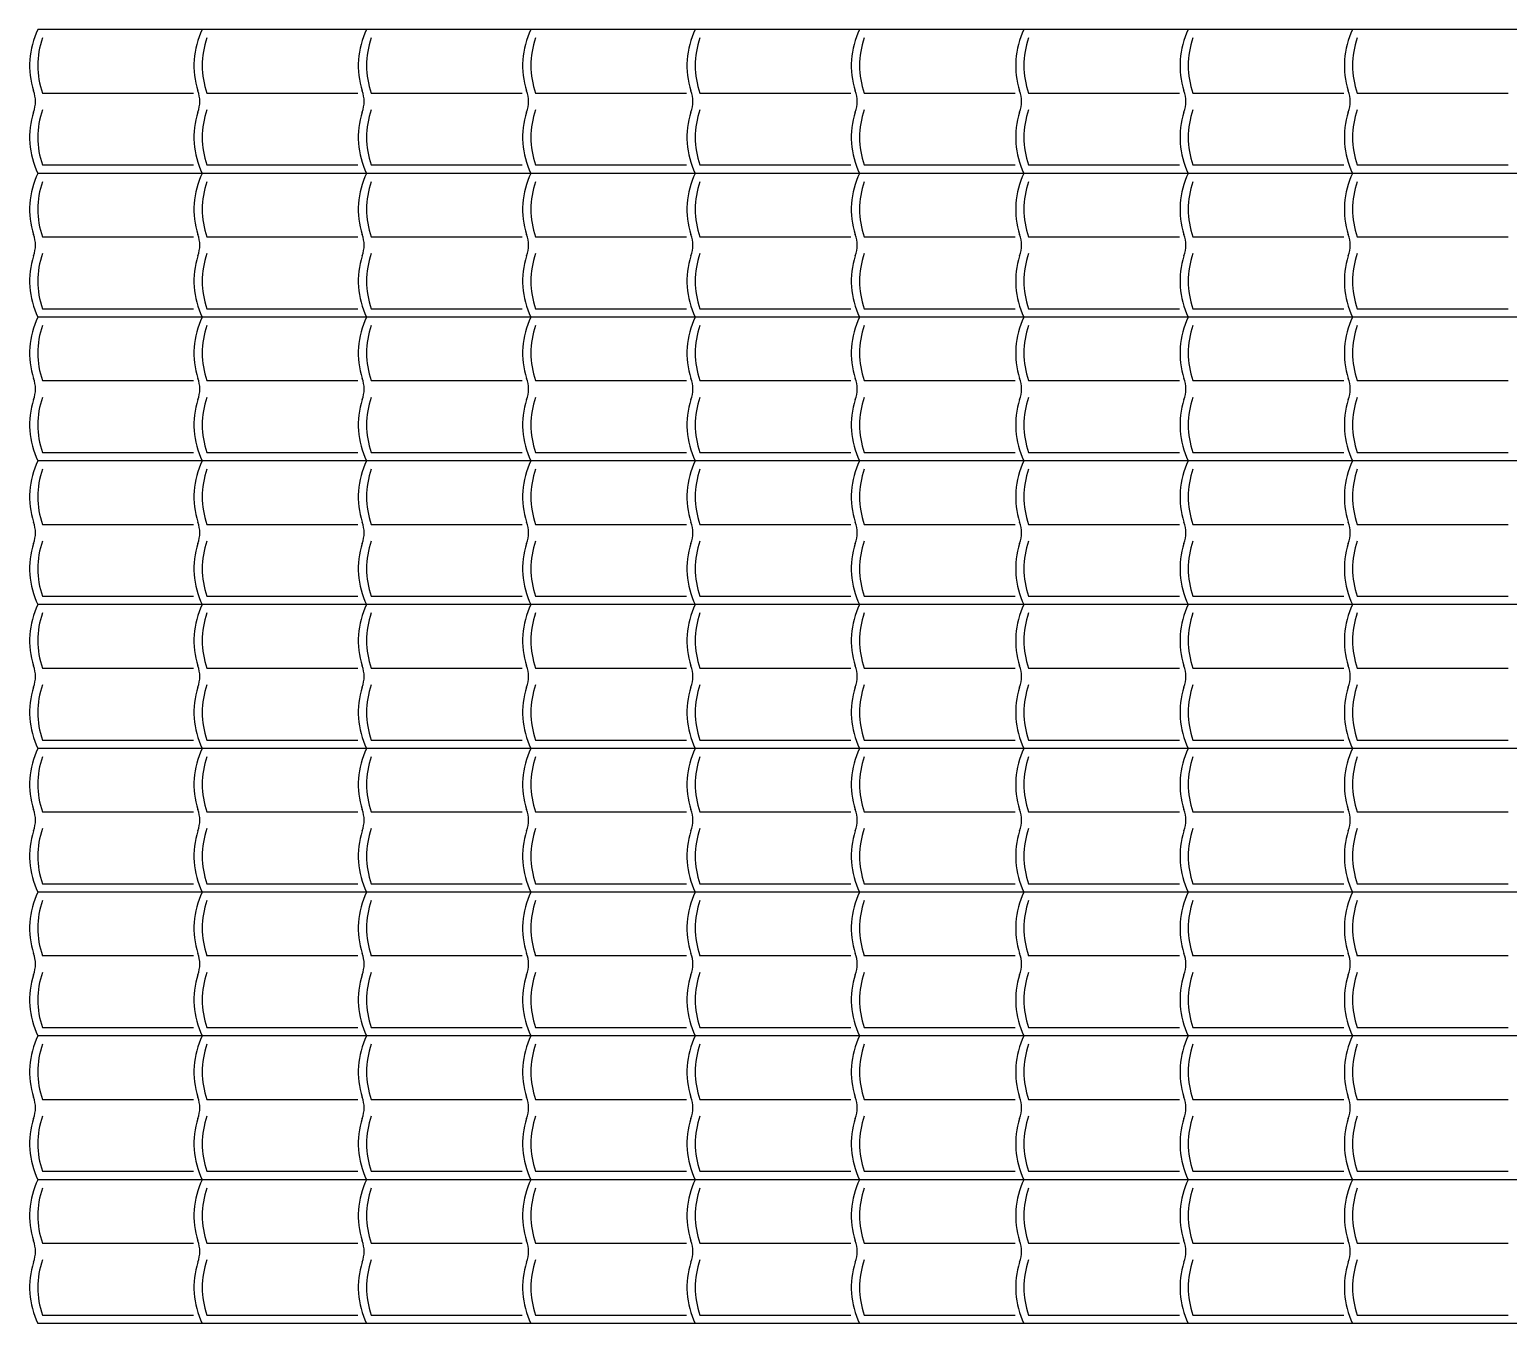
# Model space of a CAD drawing. Extents: x 110 to 239, y 112 to 239.
# Drawn here: x 174.79 to 210.78, y 175.57 to 207.07 of the extents above; entities that cross this region are included whole.
import ezdxf

# ---------------------------------------------------------------- set-up
doc = ezdxf.new("R2010")
doc.units = 0
doc.layers.get('0').update_dxf_attribs({"linetype": 'CONTINUOUS'})
doc.layers.add('ENGRAVE', color=4, linetype='CONTINUOUS')

msp = doc.modelspace()

# ---------------------------------------------------------------- linework, layer by layer
for centre, radius, start, end in [((176.8, 206.199), 2.014, 154.25, 197.8101), ((174.202, 205.324), 0.727, 339.1427, 20.8573), ((176.8, 204.449), 2.014, 162.1899, 205.75), ((176.8, 202.699), 2.014, 154.25, 197.8101), ((174.202, 201.824), 0.727, 339.1427, 20.8573), ((176.8, 200.949), 2.014, 162.1899, 205.75), ((176.8, 199.199), 2.014, 154.25, 197.8101), ((174.202, 198.324), 0.727, 339.1427, 20.8573), ((176.8, 197.449), 2.014, 162.1899, 205.75), ((176.8, 195.699), 2.014, 154.25, 197.8101), ((174.202, 194.824), 0.727, 339.1427, 20.8573), ((176.8, 193.949), 2.014, 162.1899, 205.75), ((176.8, 192.199), 2.014, 154.25, 197.8101), ((174.202, 191.324), 0.727, 339.1427, 20.8573), ((176.8, 190.449), 2.014, 162.1899, 205.75), ((176.8, 188.699), 2.014, 154.25, 197.8101), ((174.202, 187.824), 0.727, 339.1427, 20.8573), ((176.8, 186.949), 2.014, 162.1899, 205.75), ((176.8, 185.199), 2.014, 154.25, 197.8101), ((174.202, 184.324), 0.727, 339.1427, 20.8573), ((176.8, 183.449), 2.014, 162.1899, 205.75), ((176.8, 181.699), 2.014, 154.25, 197.8101), ((174.202, 180.824), 0.727, 339.1427, 20.8573), ((176.8, 179.949), 2.014, 162.1899, 205.75), ((176.8, 178.199), 2.014, 154.25, 197.8101), ((174.202, 177.324), 0.727, 339.1427, 20.8573), ((176.8, 176.449), 2.014, 162.1899, 205.75)]:
    msp.add_arc(centre, radius, start, end)
at = {"layer": 'ENGRAVE'}
for p, q in [((178.986, 207.074), (174.986, 207.074)), ((182.986, 207.074), (178.986, 207.074)), ((186.986, 207.074), (182.986, 207.074)), ((190.986, 207.074), (186.986, 207.074)), ((194.986, 207.074), (190.986, 207.074)), ((198.986, 207.074), (194.986, 207.074)), ((202.986, 207.074), (198.986, 207.074)), ((206.986, 207.074), (202.986, 207.074)), ((210.986, 207.074), (206.986, 207.074)), ((175.101, 205.528), (178.774, 205.528)), ((179.101, 205.528), (182.774, 205.528)), ((183.101, 205.528), (186.774, 205.528)), ((187.101, 205.528), (190.774, 205.528)), ((191.101, 205.528), (194.774, 205.528)), ((195.101, 205.528), (198.774, 205.528)), ((199.101, 205.528), (202.774, 205.528)), ((203.101, 205.528), (206.774, 205.528)), ((207.101, 205.528), (210.774, 205.528)), ((175.101, 203.778), (178.774, 203.778)), ((179.101, 203.778), (182.774, 203.778)), ((183.101, 203.778), (186.774, 203.778)), ((187.101, 203.778), (190.774, 203.778)), ((191.101, 203.778), (194.774, 203.778)), ((195.101, 203.778), (198.774, 203.778)), ((199.101, 203.778), (202.774, 203.778)), ((203.101, 203.778), (206.774, 203.778)), ((207.101, 203.778), (210.774, 203.778)), ((178.986, 203.574), (174.986, 203.574)), ((182.986, 203.574), (178.986, 203.574)), ((186.986, 203.574), (182.986, 203.574)), ((190.986, 203.574), (186.986, 203.574)), ((194.986, 203.574), (190.986, 203.574)), ((198.986, 203.574), (194.986, 203.574)), ((202.986, 203.574), (198.986, 203.574)), ((206.986, 203.574), (202.986, 203.574)), ((210.986, 203.574), (206.986, 203.574)), ((175.101, 202.028), (178.774, 202.028)), ((179.101, 202.028), (182.774, 202.028)), ((183.101, 202.028), (186.774, 202.028)), ((187.101, 202.028), (190.774, 202.028)), ((191.101, 202.028), (194.774, 202.028)), ((195.101, 202.028), (198.774, 202.028)), ((199.101, 202.028), (202.774, 202.028)), ((203.101, 202.028), (206.774, 202.028)), ((207.101, 202.028), (210.774, 202.028)), ((175.101, 200.278), (178.774, 200.278)), ((179.101, 200.278), (182.774, 200.278)), ((183.101, 200.278), (186.774, 200.278)), ((187.101, 200.278), (190.774, 200.278)), ((191.101, 200.278), (194.774, 200.278)), ((195.101, 200.278), (198.774, 200.278)), ((199.101, 200.278), (202.774, 200.278)), ((203.101, 200.278), (206.774, 200.278)), ((207.101, 200.278), (210.774, 200.278)), ((178.986, 200.074), (174.986, 200.074)), ((182.986, 200.074), (178.986, 200.074)), ((186.986, 200.074), (182.986, 200.074)), ((190.986, 200.074), (186.986, 200.074)), ((194.986, 200.074), (190.986, 200.074)), ((198.986, 200.074), (194.986, 200.074)), ((202.986, 200.074), (198.986, 200.074)), ((206.986, 200.074), (202.986, 200.074)), ((210.986, 200.074), (206.986, 200.074)), ((175.101, 198.528), (178.774, 198.528)), ((179.101, 198.528), (182.774, 198.528)), ((183.101, 198.528), (186.774, 198.528)), ((187.101, 198.528), (190.774, 198.528)), ((191.101, 198.528), (194.774, 198.528)), ((195.101, 198.528), (198.774, 198.528)), ((199.101, 198.528), (202.774, 198.528)), ((203.101, 198.528), (206.774, 198.528)), ((207.101, 198.528), (210.774, 198.528)), ((178.986, 196.574), (174.986, 196.574)), ((175.101, 196.778), (178.774, 196.778)), ((182.986, 196.574), (178.986, 196.574)), ((179.101, 196.778), (182.774, 196.778)), ((186.986, 196.574), (182.986, 196.574)), ((183.101, 196.778), (186.774, 196.778)), ((190.986, 196.574), (186.986, 196.574)), ((187.101, 196.778), (190.774, 196.778)), ((194.986, 196.574), (190.986, 196.574)), ((191.101, 196.778), (194.774, 196.778)), ((198.986, 196.574), (194.986, 196.574)), ((195.101, 196.778), (198.774, 196.778)), ((202.986, 196.574), (198.986, 196.574)), ((199.101, 196.778), (202.774, 196.778)), ((206.986, 196.574), (202.986, 196.574)), ((203.101, 196.778), (206.774, 196.778)), ((210.986, 196.574), (206.986, 196.574)), ((207.101, 196.778), (210.774, 196.778)), ((175.101, 195.028), (178.774, 195.028)), ((179.101, 195.028), (182.774, 195.028)), ((183.101, 195.028), (186.774, 195.028)), ((187.101, 195.028), (190.774, 195.028)), ((191.101, 195.028), (194.774, 195.028)), ((195.101, 195.028), (198.774, 195.028)), ((199.101, 195.028), (202.774, 195.028)), ((203.101, 195.028), (206.774, 195.028)), ((207.101, 195.028), (210.774, 195.028)), ((178.986, 193.074), (174.986, 193.074)), ((175.101, 193.278), (178.774, 193.278)), ((182.986, 193.074), (178.986, 193.074)), ((179.101, 193.278), (182.774, 193.278)), ((186.986, 193.074), (182.986, 193.074)), ((183.101, 193.278), (186.774, 193.278)), ((190.986, 193.074), (186.986, 193.074)), ((187.101, 193.278), (190.774, 193.278)), ((194.986, 193.074), (190.986, 193.074)), ((191.101, 193.278), (194.774, 193.278)), ((198.986, 193.074), (194.986, 193.074)), ((195.101, 193.278), (198.774, 193.278)), ((202.986, 193.074), (198.986, 193.074)), ((199.101, 193.278), (202.774, 193.278)), ((206.986, 193.074), (202.986, 193.074)), ((203.101, 193.278), (206.774, 193.278)), ((210.986, 193.074), (206.986, 193.074)), ((207.101, 193.278), (210.774, 193.278)), ((175.101, 191.528), (178.774, 191.528)), ((179.101, 191.528), (182.774, 191.528)), ((183.101, 191.528), (186.774, 191.528)), ((187.101, 191.528), (190.774, 191.528)), ((191.101, 191.528), (194.774, 191.528)), ((195.101, 191.528), (198.774, 191.528)), ((199.101, 191.528), (202.774, 191.528)), ((203.101, 191.528), (206.774, 191.528)), ((207.101, 191.528), (210.774, 191.528)), ((175.101, 189.778), (178.774, 189.778)), ((179.101, 189.778), (182.774, 189.778)), ((183.101, 189.778), (186.774, 189.778)), ((187.101, 189.778), (190.774, 189.778)), ((191.101, 189.778), (194.774, 189.778)), ((195.101, 189.778), (198.774, 189.778)), ((199.101, 189.778), (202.774, 189.778)), ((203.101, 189.778), (206.774, 189.778)), ((207.101, 189.778), (210.774, 189.778)), ((178.986, 189.574), (174.986, 189.574)), ((182.986, 189.574), (178.986, 189.574)), ((186.986, 189.574), (182.986, 189.574)), ((190.986, 189.574), (186.986, 189.574)), ((194.986, 189.574), (190.986, 189.574)), ((198.986, 189.574), (194.986, 189.574)), ((202.986, 189.574), (198.986, 189.574)), ((206.986, 189.574), (202.986, 189.574)), ((210.986, 189.574), (206.986, 189.574)), ((175.101, 188.028), (178.774, 188.028)), ((179.101, 188.028), (182.774, 188.028)), ((183.101, 188.028), (186.774, 188.028)), ((187.101, 188.028), (190.774, 188.028)), ((191.101, 188.028), (194.774, 188.028)), ((195.101, 188.028), (198.774, 188.028)), ((199.101, 188.028), (202.774, 188.028)), ((203.101, 188.028), (206.774, 188.028)), ((207.101, 188.028), (210.774, 188.028)), ((175.101, 186.278), (178.774, 186.278)), ((179.101, 186.278), (182.774, 186.278)), ((183.101, 186.278), (186.774, 186.278)), ((187.101, 186.278), (190.774, 186.278)), ((191.101, 186.278), (194.774, 186.278)), ((195.101, 186.278), (198.774, 186.278)), ((199.101, 186.278), (202.774, 186.278)), ((203.101, 186.278), (206.774, 186.278)), ((207.101, 186.278), (210.774, 186.278)), ((178.986, 186.074), (174.986, 186.074)), ((182.986, 186.074), (178.986, 186.074)), ((186.986, 186.074), (182.986, 186.074)), ((190.986, 186.074), (186.986, 186.074)), ((194.986, 186.074), (190.986, 186.074)), ((198.986, 186.074), (194.986, 186.074)), ((202.986, 186.074), (198.986, 186.074)), ((206.986, 186.074), (202.986, 186.074)), ((210.986, 186.074), (206.986, 186.074)), ((175.101, 184.528), (178.774, 184.528)), ((179.101, 184.528), (182.774, 184.528)), ((183.101, 184.528), (186.774, 184.528)), ((187.101, 184.528), (190.774, 184.528)), ((191.101, 184.528), (194.774, 184.528)), ((195.101, 184.528), (198.774, 184.528)), ((199.101, 184.528), (202.774, 184.528)), ((203.101, 184.528), (206.774, 184.528)), ((207.101, 184.528), (210.774, 184.528)), ((178.986, 182.574), (174.986, 182.574)), ((175.101, 182.778), (178.774, 182.778)), ((182.986, 182.574), (178.986, 182.574)), ((179.101, 182.778), (182.774, 182.778)), ((186.986, 182.574), (182.986, 182.574)), ((183.101, 182.778), (186.774, 182.778)), ((190.986, 182.574), (186.986, 182.574)), ((187.101, 182.778), (190.774, 182.778)), ((194.986, 182.574), (190.986, 182.574)), ((191.101, 182.778), (194.774, 182.778)), ((198.986, 182.574), (194.986, 182.574)), ((195.101, 182.778), (198.774, 182.778)), ((202.986, 182.574), (198.986, 182.574)), ((199.101, 182.778), (202.774, 182.778)), ((206.986, 182.574), (202.986, 182.574)), ((203.101, 182.778), (206.774, 182.778)), ((210.986, 182.574), (206.986, 182.574)), ((207.101, 182.778), (210.774, 182.778)), ((175.101, 181.028), (178.774, 181.028)), ((179.101, 181.028), (182.774, 181.028)), ((183.101, 181.028), (186.774, 181.028)), ((187.101, 181.028), (190.774, 181.028)), ((191.101, 181.028), (194.774, 181.028)), ((195.101, 181.028), (198.774, 181.028)), ((199.101, 181.028), (202.774, 181.028)), ((203.101, 181.028), (206.774, 181.028)), ((207.101, 181.028), (210.774, 181.028)), ((175.101, 179.278), (178.774, 179.278)), ((179.101, 179.278), (182.774, 179.278)), ((183.101, 179.278), (186.774, 179.278)), ((187.101, 179.278), (190.774, 179.278)), ((191.101, 179.278), (194.774, 179.278)), ((195.101, 179.278), (198.774, 179.278)), ((199.101, 179.278), (202.774, 179.278)), ((203.101, 179.278), (206.774, 179.278)), ((207.101, 179.278), (210.774, 179.278)), ((178.986, 179.074), (174.986, 179.074)), ((182.986, 179.074), (178.986, 179.074)), ((186.986, 179.074), (182.986, 179.074)), ((190.986, 179.074), (186.986, 179.074)), ((194.986, 179.074), (190.986, 179.074)), ((198.986, 179.074), (194.986, 179.074)), ((202.986, 179.074), (198.986, 179.074)), ((206.986, 179.074), (202.986, 179.074)), ((210.986, 179.074), (206.986, 179.074)), ((175.101, 177.528), (178.774, 177.528)), ((179.101, 177.528), (182.774, 177.528)), ((183.101, 177.528), (186.774, 177.528)), ((187.101, 177.528), (190.774, 177.528)), ((191.101, 177.528), (194.774, 177.528)), ((195.101, 177.528), (198.774, 177.528)), ((199.101, 177.528), (202.774, 177.528)), ((203.101, 177.528), (206.774, 177.528)), ((207.101, 177.528), (210.774, 177.528)), ((175.101, 175.778), (178.774, 175.778)), ((179.101, 175.778), (182.774, 175.778)), ((183.101, 175.778), (186.774, 175.778)), ((187.101, 175.778), (190.774, 175.778)), ((191.101, 175.778), (194.774, 175.778)), ((195.101, 175.778), (198.774, 175.778)), ((199.101, 175.778), (202.774, 175.778)), ((203.101, 175.778), (206.774, 175.778)), ((207.101, 175.778), (210.774, 175.778)), ((178.986, 175.574), (174.986, 175.574)), ((182.986, 175.574), (178.986, 175.574)), ((186.986, 175.574), (182.986, 175.574)), ((190.986, 175.574), (186.986, 175.574)), ((194.986, 175.574), (190.986, 175.574)), ((198.986, 175.574), (194.986, 175.574)), ((202.986, 175.574), (198.986, 175.574)), ((206.986, 175.574), (202.986, 175.574)), ((210.986, 175.574), (206.986, 175.574))]:
    msp.add_line(p, q, dxfattribs=at)
for centre, radius, start, end in [((180.8, 206.199), 2.014, 154.25, 197.8101), ((184.8, 206.199), 2.014, 154.25, 197.8101), ((188.8, 206.199), 2.014, 154.25, 197.8101), ((192.8, 206.199), 2.014, 154.25, 197.8101), ((196.8, 206.199), 2.014, 154.25, 197.8101), ((200.8, 206.199), 2.014, 154.25, 197.8101), ((204.8, 206.199), 2.014, 154.25, 197.8101), ((208.8, 206.199), 2.014, 154.25, 197.8101), ((177, 206.199), 2.014, 160.5202, 199.4798), ((181, 206.199), 2.014, 160.5202, 199.4798), ((185, 206.199), 2.014, 160.5202, 199.4798), ((189, 206.199), 2.014, 160.5202, 199.4798), ((193, 206.199), 2.014, 160.5202, 199.4798), ((197, 206.199), 2.014, 160.5202, 199.4798), ((201, 206.199), 2.014, 160.5202, 199.4798), ((205, 206.199), 2.014, 160.5202, 199.4798), ((209, 206.199), 2.014, 160.5202, 199.4798), ((178.202, 205.324), 0.727, 339.1427, 20.8573), ((182.202, 205.324), 0.727, 339.1427, 20.8573), ((186.202, 205.324), 0.727, 339.1427, 20.8573), ((190.202, 205.324), 0.727, 339.1427, 20.8573), ((194.202, 205.324), 0.727, 339.1427, 20.8573), ((198.202, 205.324), 0.727, 339.1427, 20.8573), ((202.202, 205.324), 0.727, 339.1427, 20.8573), ((206.202, 205.324), 0.727, 339.1427, 20.8573), ((177, 204.449), 2.014, 160.5202, 199.4798), ((180.8, 204.449), 2.014, 162.1899, 205.75), ((181, 204.449), 2.014, 160.5202, 199.4798), ((184.8, 204.449), 2.014, 162.1899, 205.75), ((185, 204.449), 2.014, 160.5202, 199.4798), ((188.8, 204.449), 2.014, 162.1899, 205.75), ((189, 204.449), 2.014, 160.5202, 199.4798), ((192.8, 204.449), 2.014, 162.1899, 205.75), ((193, 204.449), 2.014, 160.5202, 199.4798), ((196.8, 204.449), 2.014, 162.1899, 205.75), ((197, 204.449), 2.014, 160.5202, 199.4798), ((200.8, 204.449), 2.014, 162.1899, 205.75), ((201, 204.449), 2.014, 160.5202, 199.4798), ((204.8, 204.449), 2.014, 162.1899, 205.75), ((205, 204.449), 2.014, 160.5202, 199.4798), ((208.8, 204.449), 2.014, 162.1899, 205.75), ((209, 204.449), 2.014, 160.5202, 199.4798), ((177, 202.699), 2.014, 160.5202, 199.4798), ((180.8, 202.699), 2.014, 154.25, 197.8101), ((181, 202.699), 2.014, 160.5202, 199.4798), ((184.8, 202.699), 2.014, 154.25, 197.8101), ((185, 202.699), 2.014, 160.5202, 199.4798), ((188.8, 202.699), 2.014, 154.25, 197.8101), ((189, 202.699), 2.014, 160.5202, 199.4798), ((192.8, 202.699), 2.014, 154.25, 197.8101), ((193, 202.699), 2.014, 160.5202, 199.4798), ((196.8, 202.699), 2.014, 154.25, 197.8101), ((197, 202.699), 2.014, 160.5202, 199.4798), ((200.8, 202.699), 2.014, 154.25, 197.8101), ((201, 202.699), 2.014, 160.5202, 199.4798), ((204.8, 202.699), 2.014, 154.25, 197.8101), ((205, 202.699), 2.014, 160.5202, 199.4798), ((208.8, 202.699), 2.014, 154.25, 197.8101), ((209, 202.699), 2.014, 160.5202, 199.4798), ((178.202, 201.824), 0.727, 339.1427, 20.8573), ((182.202, 201.824), 0.727, 339.1427, 20.8573), ((186.202, 201.824), 0.727, 339.1427, 20.8573), ((190.202, 201.824), 0.727, 339.1427, 20.8573), ((194.202, 201.824), 0.727, 339.1427, 20.8573), ((198.202, 201.824), 0.727, 339.1427, 20.8573), ((202.202, 201.824), 0.727, 339.1427, 20.8573), ((206.202, 201.824), 0.727, 339.1427, 20.8573), ((177, 200.949), 2.014, 160.5202, 199.4798), ((181, 200.949), 2.014, 160.5202, 199.4798), ((185, 200.949), 2.014, 160.5202, 199.4798), ((189, 200.949), 2.014, 160.5202, 199.4798), ((193, 200.949), 2.014, 160.5202, 199.4798), ((197, 200.949), 2.014, 160.5202, 199.4798), ((201, 200.949), 2.014, 160.5202, 199.4798), ((205, 200.949), 2.014, 160.5202, 199.4798), ((209, 200.949), 2.014, 160.5202, 199.4798), ((180.8, 200.949), 2.014, 162.1899, 205.75), ((184.8, 200.949), 2.014, 162.1899, 205.75), ((188.8, 200.949), 2.014, 162.1899, 205.75), ((192.8, 200.949), 2.014, 162.1899, 205.75), ((196.8, 200.949), 2.014, 162.1899, 205.75), ((200.8, 200.949), 2.014, 162.1899, 205.75), ((204.8, 200.949), 2.014, 162.1899, 205.75), ((208.8, 200.949), 2.014, 162.1899, 205.75), ((177, 199.199), 2.014, 160.5202, 199.4798), ((180.8, 199.199), 2.014, 154.25, 197.8101), ((181, 199.199), 2.014, 160.5202, 199.4798), ((184.8, 199.199), 2.014, 154.25, 197.8101), ((185, 199.199), 2.014, 160.5202, 199.4798), ((188.8, 199.199), 2.014, 154.25, 197.8101), ((189, 199.199), 2.014, 160.5202, 199.4798), ((192.8, 199.199), 2.014, 154.25, 197.8101), ((193, 199.199), 2.014, 160.5202, 199.4798), ((196.8, 199.199), 2.014, 154.25, 197.8101), ((197, 199.199), 2.014, 160.5202, 199.4798), ((200.8, 199.199), 2.014, 154.25, 197.8101), ((201, 199.199), 2.014, 160.5202, 199.4798), ((204.8, 199.199), 2.014, 154.25, 197.8101), ((205, 199.199), 2.014, 160.5202, 199.4798), ((208.8, 199.199), 2.014, 154.25, 197.8101), ((209, 199.199), 2.014, 160.5202, 199.4798), ((178.202, 198.324), 0.727, 339.1427, 20.8573), ((182.202, 198.324), 0.727, 339.1427, 20.8573), ((186.202, 198.324), 0.727, 339.1427, 20.8573), ((190.202, 198.324), 0.727, 339.1427, 20.8573), ((194.202, 198.324), 0.727, 339.1427, 20.8573), ((198.202, 198.324), 0.727, 339.1427, 20.8573), ((202.202, 198.324), 0.727, 339.1427, 20.8573), ((206.202, 198.324), 0.727, 339.1427, 20.8573), ((177, 197.449), 2.014, 160.5202, 199.4798), ((180.8, 197.449), 2.014, 162.1899, 205.75), ((181, 197.449), 2.014, 160.5202, 199.4798), ((184.8, 197.449), 2.014, 162.1899, 205.75), ((185, 197.449), 2.014, 160.5202, 199.4798), ((188.8, 197.449), 2.014, 162.1899, 205.75), ((189, 197.449), 2.014, 160.5202, 199.4798), ((192.8, 197.449), 2.014, 162.1899, 205.75), ((193, 197.449), 2.014, 160.5202, 199.4798), ((196.8, 197.449), 2.014, 162.1899, 205.75), ((197, 197.449), 2.014, 160.5202, 199.4798), ((200.8, 197.449), 2.014, 162.1899, 205.75), ((201, 197.449), 2.014, 160.5202, 199.4798), ((204.8, 197.449), 2.014, 162.1899, 205.75), ((205, 197.449), 2.014, 160.5202, 199.4798), ((208.8, 197.449), 2.014, 162.1899, 205.75), ((209, 197.449), 2.014, 160.5202, 199.4798), ((180.8, 195.699), 2.014, 154.25, 197.8101), ((184.8, 195.699), 2.014, 154.25, 197.8101), ((188.8, 195.699), 2.014, 154.25, 197.8101), ((192.8, 195.699), 2.014, 154.25, 197.8101), ((196.8, 195.699), 2.014, 154.25, 197.8101), ((200.8, 195.699), 2.014, 154.25, 197.8101), ((204.8, 195.699), 2.014, 154.25, 197.8101), ((208.8, 195.699), 2.014, 154.25, 197.8101), ((177, 195.699), 2.014, 160.5202, 199.4798), ((181, 195.699), 2.014, 160.5202, 199.4798), ((185, 195.699), 2.014, 160.5202, 199.4798), ((189, 195.699), 2.014, 160.5202, 199.4798), ((193, 195.699), 2.014, 160.5202, 199.4798), ((197, 195.699), 2.014, 160.5202, 199.4798), ((201, 195.699), 2.014, 160.5202, 199.4798), ((205, 195.699), 2.014, 160.5202, 199.4798), ((209, 195.699), 2.014, 160.5202, 199.4798), ((178.202, 194.824), 0.727, 339.1427, 20.8573), ((182.202, 194.824), 0.727, 339.1427, 20.8573), ((186.202, 194.824), 0.727, 339.1427, 20.8573), ((190.202, 194.824), 0.727, 339.1427, 20.8573), ((194.202, 194.824), 0.727, 339.1427, 20.8573), ((198.202, 194.824), 0.727, 339.1427, 20.8573), ((202.202, 194.824), 0.727, 339.1427, 20.8573), ((206.202, 194.824), 0.727, 339.1427, 20.8573), ((177, 193.949), 2.014, 160.5202, 199.4798), ((180.8, 193.949), 2.014, 162.1899, 205.75), ((181, 193.949), 2.014, 160.5202, 199.4798), ((184.8, 193.949), 2.014, 162.1899, 205.75), ((185, 193.949), 2.014, 160.5202, 199.4798), ((188.8, 193.949), 2.014, 162.1899, 205.75), ((189, 193.949), 2.014, 160.5202, 199.4798), ((192.8, 193.949), 2.014, 162.1899, 205.75), ((193, 193.949), 2.014, 160.5202, 199.4798), ((196.8, 193.949), 2.014, 162.1899, 205.75), ((197, 193.949), 2.014, 160.5202, 199.4798), ((200.8, 193.949), 2.014, 162.1899, 205.75), ((201, 193.949), 2.014, 160.5202, 199.4798), ((204.8, 193.949), 2.014, 162.1899, 205.75), ((205, 193.949), 2.014, 160.5202, 199.4798), ((208.8, 193.949), 2.014, 162.1899, 205.75), ((209, 193.949), 2.014, 160.5202, 199.4798), ((180.8, 192.199), 2.014, 154.25, 197.8101), ((184.8, 192.199), 2.014, 154.25, 197.8101), ((188.8, 192.199), 2.014, 154.25, 197.8101), ((192.8, 192.199), 2.014, 154.25, 197.8101), ((196.8, 192.199), 2.014, 154.25, 197.8101), ((200.8, 192.199), 2.014, 154.25, 197.8101), ((204.8, 192.199), 2.014, 154.25, 197.8101), ((208.8, 192.199), 2.014, 154.25, 197.8101), ((177, 192.199), 2.014, 160.5202, 199.4798), ((181, 192.199), 2.014, 160.5202, 199.4798), ((185, 192.199), 2.014, 160.5202, 199.4798), ((189, 192.199), 2.014, 160.5202, 199.4798), ((193, 192.199), 2.014, 160.5202, 199.4798), ((197, 192.199), 2.014, 160.5202, 199.4798), ((201, 192.199), 2.014, 160.5202, 199.4798), ((205, 192.199), 2.014, 160.5202, 199.4798), ((209, 192.199), 2.014, 160.5202, 199.4798), ((178.202, 191.324), 0.727, 339.1427, 20.8573), ((182.202, 191.324), 0.727, 339.1427, 20.8573), ((186.202, 191.324), 0.727, 339.1427, 20.8573), ((190.202, 191.324), 0.727, 339.1427, 20.8573), ((194.202, 191.324), 0.727, 339.1427, 20.8573), ((198.202, 191.324), 0.727, 339.1427, 20.8573), ((202.202, 191.324), 0.727, 339.1427, 20.8573), ((206.202, 191.324), 0.727, 339.1427, 20.8573), ((177, 190.449), 2.014, 160.5202, 199.4798), ((180.8, 190.449), 2.014, 162.1899, 205.75), ((181, 190.449), 2.014, 160.5202, 199.4798), ((184.8, 190.449), 2.014, 162.1899, 205.75), ((185, 190.449), 2.014, 160.5202, 199.4798), ((188.8, 190.449), 2.014, 162.1899, 205.75), ((189, 190.449), 2.014, 160.5202, 199.4798), ((192.8, 190.449), 2.014, 162.1899, 205.75), ((193, 190.449), 2.014, 160.5202, 199.4798), ((196.8, 190.449), 2.014, 162.1899, 205.75), ((197, 190.449), 2.014, 160.5202, 199.4798), ((200.8, 190.449), 2.014, 162.1899, 205.75), ((201, 190.449), 2.014, 160.5202, 199.4798), ((204.8, 190.449), 2.014, 162.1899, 205.75), ((205, 190.449), 2.014, 160.5202, 199.4798), ((208.8, 190.449), 2.014, 162.1899, 205.75), ((209, 190.449), 2.014, 160.5202, 199.4798), ((177, 188.699), 2.014, 160.5202, 199.4798), ((180.8, 188.699), 2.014, 154.25, 197.8101), ((181, 188.699), 2.014, 160.5202, 199.4798), ((184.8, 188.699), 2.014, 154.25, 197.8101), ((185, 188.699), 2.014, 160.5202, 199.4798), ((188.8, 188.699), 2.014, 154.25, 197.8101), ((189, 188.699), 2.014, 160.5202, 199.4798), ((192.8, 188.699), 2.014, 154.25, 197.8101), ((193, 188.699), 2.014, 160.5202, 199.4798), ((196.8, 188.699), 2.014, 154.25, 197.8101), ((197, 188.699), 2.014, 160.5202, 199.4798), ((200.8, 188.699), 2.014, 154.25, 197.8101), ((201, 188.699), 2.014, 160.5202, 199.4798), ((204.8, 188.699), 2.014, 154.25, 197.8101), ((205, 188.699), 2.014, 160.5202, 199.4798), ((208.8, 188.699), 2.014, 154.25, 197.8101), ((209, 188.699), 2.014, 160.5202, 199.4798), ((178.202, 187.824), 0.727, 339.1427, 20.8573), ((182.202, 187.824), 0.727, 339.1427, 20.8573), ((186.202, 187.824), 0.727, 339.1427, 20.8573), ((190.202, 187.824), 0.727, 339.1427, 20.8573), ((194.202, 187.824), 0.727, 339.1427, 20.8573), ((198.202, 187.824), 0.727, 339.1427, 20.8573), ((202.202, 187.824), 0.727, 339.1427, 20.8573), ((206.202, 187.824), 0.727, 339.1427, 20.8573), ((177, 186.949), 2.014, 160.5202, 199.4798), ((180.8, 186.949), 2.014, 162.1899, 205.75), ((181, 186.949), 2.014, 160.5202, 199.4798), ((184.8, 186.949), 2.014, 162.1899, 205.75), ((185, 186.949), 2.014, 160.5202, 199.4798), ((188.8, 186.949), 2.014, 162.1899, 205.75), ((189, 186.949), 2.014, 160.5202, 199.4798), ((192.8, 186.949), 2.014, 162.1899, 205.75), ((193, 186.949), 2.014, 160.5202, 199.4798), ((196.8, 186.949), 2.014, 162.1899, 205.75), ((197, 186.949), 2.014, 160.5202, 199.4798), ((200.8, 186.949), 2.014, 162.1899, 205.75), ((201, 186.949), 2.014, 160.5202, 199.4798), ((204.8, 186.949), 2.014, 162.1899, 205.75), ((205, 186.949), 2.014, 160.5202, 199.4798), ((208.8, 186.949), 2.014, 162.1899, 205.75), ((209, 186.949), 2.014, 160.5202, 199.4798), ((177, 185.199), 2.014, 160.5202, 199.4798), ((180.8, 185.199), 2.014, 154.25, 197.8101), ((181, 185.199), 2.014, 160.5202, 199.4798), ((184.8, 185.199), 2.014, 154.25, 197.8101), ((185, 185.199), 2.014, 160.5202, 199.4798), ((188.8, 185.199), 2.014, 154.25, 197.8101), ((189, 185.199), 2.014, 160.5202, 199.4798), ((192.8, 185.199), 2.014, 154.25, 197.8101), ((193, 185.199), 2.014, 160.5202, 199.4798), ((196.8, 185.199), 2.014, 154.25, 197.8101), ((197, 185.199), 2.014, 160.5202, 199.4798), ((200.8, 185.199), 2.014, 154.25, 197.8101), ((201, 185.199), 2.014, 160.5202, 199.4798), ((204.8, 185.199), 2.014, 154.25, 197.8101), ((205, 185.199), 2.014, 160.5202, 199.4798), ((208.8, 185.199), 2.014, 154.25, 197.8101), ((209, 185.199), 2.014, 160.5202, 199.4798), ((178.202, 184.324), 0.727, 339.1427, 20.8573), ((182.202, 184.324), 0.727, 339.1427, 20.8573), ((186.202, 184.324), 0.727, 339.1427, 20.8573), ((190.202, 184.324), 0.727, 339.1427, 20.8573), ((194.202, 184.324), 0.727, 339.1427, 20.8573), ((198.202, 184.324), 0.727, 339.1427, 20.8573), ((202.202, 184.324), 0.727, 339.1427, 20.8573), ((206.202, 184.324), 0.727, 339.1427, 20.8573), ((177, 183.449), 2.014, 160.5202, 199.4798), ((180.8, 183.449), 2.014, 162.1899, 205.75), ((181, 183.449), 2.014, 160.5202, 199.4798), ((184.8, 183.449), 2.014, 162.1899, 205.75), ((185, 183.449), 2.014, 160.5202, 199.4798), ((188.8, 183.449), 2.014, 162.1899, 205.75), ((189, 183.449), 2.014, 160.5202, 199.4798), ((192.8, 183.449), 2.014, 162.1899, 205.75), ((193, 183.449), 2.014, 160.5202, 199.4798), ((196.8, 183.449), 2.014, 162.1899, 205.75), ((197, 183.449), 2.014, 160.5202, 199.4798), ((200.8, 183.449), 2.014, 162.1899, 205.75), ((201, 183.449), 2.014, 160.5202, 199.4798), ((204.8, 183.449), 2.014, 162.1899, 205.75), ((205, 183.449), 2.014, 160.5202, 199.4798), ((208.8, 183.449), 2.014, 162.1899, 205.75), ((209, 183.449), 2.014, 160.5202, 199.4798), ((180.8, 181.699), 2.014, 154.25, 197.8101), ((184.8, 181.699), 2.014, 154.25, 197.8101), ((188.8, 181.699), 2.014, 154.25, 197.8101), ((192.8, 181.699), 2.014, 154.25, 197.8101), ((196.8, 181.699), 2.014, 154.25, 197.8101), ((200.8, 181.699), 2.014, 154.25, 197.8101), ((204.8, 181.699), 2.014, 154.25, 197.8101), ((208.8, 181.699), 2.014, 154.25, 197.8101), ((177, 181.699), 2.014, 160.5202, 199.4798), ((181, 181.699), 2.014, 160.5202, 199.4798), ((185, 181.699), 2.014, 160.5202, 199.4798), ((189, 181.699), 2.014, 160.5202, 199.4798), ((193, 181.699), 2.014, 160.5202, 199.4798), ((197, 181.699), 2.014, 160.5202, 199.4798), ((201, 181.699), 2.014, 160.5202, 199.4798), ((205, 181.699), 2.014, 160.5202, 199.4798), ((209, 181.699), 2.014, 160.5202, 199.4798), ((178.202, 180.824), 0.727, 339.1427, 20.8573), ((182.202, 180.824), 0.727, 339.1427, 20.8573), ((186.202, 180.824), 0.727, 339.1427, 20.8573), ((190.202, 180.824), 0.727, 339.1427, 20.8573), ((194.202, 180.824), 0.727, 339.1427, 20.8573), ((198.202, 180.824), 0.727, 339.1427, 20.8573), ((202.202, 180.824), 0.727, 339.1427, 20.8573), ((206.202, 180.824), 0.727, 339.1427, 20.8573), ((177, 179.949), 2.014, 160.5202, 199.4798), ((180.8, 179.949), 2.014, 162.1899, 205.75), ((181, 179.949), 2.014, 160.5202, 199.4798), ((184.8, 179.949), 2.014, 162.1899, 205.75), ((185, 179.949), 2.014, 160.5202, 199.4798), ((188.8, 179.949), 2.014, 162.1899, 205.75), ((189, 179.949), 2.014, 160.5202, 199.4798), ((192.8, 179.949), 2.014, 162.1899, 205.75), ((193, 179.949), 2.014, 160.5202, 199.4798), ((196.8, 179.949), 2.014, 162.1899, 205.75), ((197, 179.949), 2.014, 160.5202, 199.4798), ((200.8, 179.949), 2.014, 162.1899, 205.75), ((201, 179.949), 2.014, 160.5202, 199.4798), ((204.8, 179.949), 2.014, 162.1899, 205.75), ((205, 179.949), 2.014, 160.5202, 199.4798), ((208.8, 179.949), 2.014, 162.1899, 205.75), ((209, 179.949), 2.014, 160.5202, 199.4798), ((180.8, 178.199), 2.014, 154.25, 197.8101), ((184.8, 178.199), 2.014, 154.25, 197.8101), ((188.8, 178.199), 2.014, 154.25, 197.8101), ((192.8, 178.199), 2.014, 154.25, 197.8101), ((196.8, 178.199), 2.014, 154.25, 197.8101), ((200.8, 178.199), 2.014, 154.25, 197.8101), ((204.8, 178.199), 2.014, 154.25, 197.8101), ((208.8, 178.199), 2.014, 154.25, 197.8101), ((177, 178.199), 2.014, 160.5202, 199.4798), ((181, 178.199), 2.014, 160.5202, 199.4798), ((185, 178.199), 2.014, 160.5202, 199.4798), ((189, 178.199), 2.014, 160.5202, 199.4798), ((193, 178.199), 2.014, 160.5202, 199.4798), ((197, 178.199), 2.014, 160.5202, 199.4798), ((201, 178.199), 2.014, 160.5202, 199.4798), ((205, 178.199), 2.014, 160.5202, 199.4798), ((209, 178.199), 2.014, 160.5202, 199.4798), ((178.202, 177.324), 0.727, 339.1427, 20.8573), ((182.202, 177.324), 0.727, 339.1427, 20.8573), ((186.202, 177.324), 0.727, 339.1427, 20.8573), ((190.202, 177.324), 0.727, 339.1427, 20.8573), ((194.202, 177.324), 0.727, 339.1427, 20.8573), ((198.202, 177.324), 0.727, 339.1427, 20.8573), ((202.202, 177.324), 0.727, 339.1427, 20.8573), ((206.202, 177.324), 0.727, 339.1427, 20.8573), ((177, 176.449), 2.014, 160.5202, 199.4798), ((181, 176.449), 2.014, 160.5202, 199.4798), ((185, 176.449), 2.014, 160.5202, 199.4798), ((189, 176.449), 2.014, 160.5202, 199.4798), ((193, 176.449), 2.014, 160.5202, 199.4798), ((197, 176.449), 2.014, 160.5202, 199.4798), ((201, 176.449), 2.014, 160.5202, 199.4798), ((205, 176.449), 2.014, 160.5202, 199.4798), ((209, 176.449), 2.014, 160.5202, 199.4798), ((180.8, 176.449), 2.014, 162.1899, 205.75), ((184.8, 176.449), 2.014, 162.1899, 205.75), ((188.8, 176.449), 2.014, 162.1899, 205.75), ((192.8, 176.449), 2.014, 162.1899, 205.75), ((196.8, 176.449), 2.014, 162.1899, 205.75), ((200.8, 176.449), 2.014, 162.1899, 205.75), ((204.8, 176.449), 2.014, 162.1899, 205.75), ((208.8, 176.449), 2.014, 162.1899, 205.75)]:
    msp.add_arc(centre, radius, start, end, dxfattribs=at)

doc.saveas('drawing.dxf')
